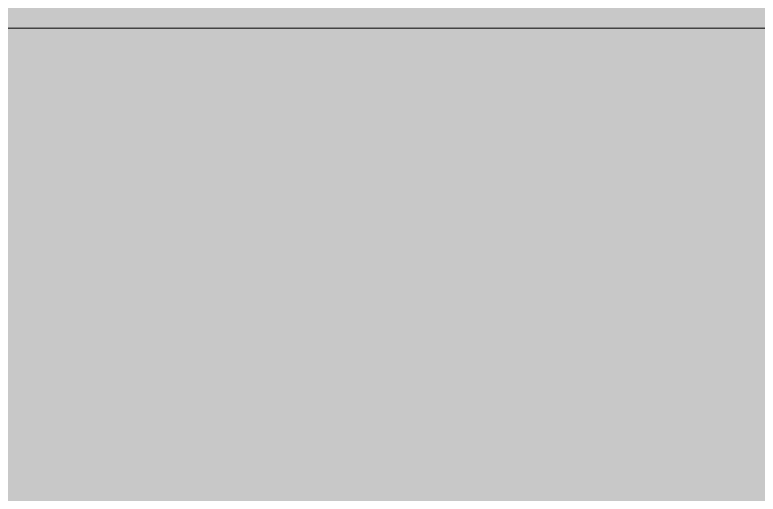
# Model space of a CAD drawing. Header units: inches. Extents: x 1822 to 8392, y -297 to 673.
# Drawn here: x 3593.931 to 3595.818, y 347.568 to 348.784 of the extents above; entities that cross this region are included whole.
import ezdxf

# ---------------------------------------------------------------- set-up
doc = ezdxf.new("R2010")
doc.units = ezdxf.units.IN
doc.header["$MEASUREMENT"] = 0
doc.layers.add('A-WALL-2', color=113, linetype='Continuous', lineweight=9)

# ---------------------------------------------------------------- blocks, each defined once
blk = doc.blocks.new('Basic Wall _ EXT - FIBER CEMENT - LARGE - ___-2162455-BUILDING ELEVATION - EAST')
at = {"layer": 'A-WALL-2'}
h = blk.add_hatch(color=256, dxfattribs=at)
h.paths.add_polyline_path([(3860.0121, 348.751), (3860.9737, 348.751), (3859.9224, 348.8167), (3713.4987, 348.8167), (3713.4987, 348.751), (3859.8935, 348.751)], flags=0)
h.paths.add_polyline_path([(2068.4237, 348.751), (2675.9487, 348.795), (2675.9487, 348.8167), (2068.4237, 348.8167), (2067.6737, 348.751)], flags=0)
h.paths.add_polyline_path([(3712.7487, 348.751), (3712.7487, 348.8167), (3598.2987, 348.8167), (3598.2987, 348.751), (3711.7147, 348.751)], flags=0)
h.paths.add_polyline_path([(3596.2728, 348.751), (3597.5487, 348.751), (3597.5487, 348.8167), (3060.6987, 348.8167), (3060.6987, 348.751), (3595.2112, 348.751)], flags=0)
h.paths.add_polyline_path([(2676.6987, 348.751), (2791.1487, 348.751), (2791.1487, 348.8167), (2676.6987, 348.7938)], flags=0)
h.paths.add_polyline_path([(2791.8987, 348.751), (2944.7487, 348.751), (2944.7487, 348.8167), (2791.8987, 348.8167)], flags=0)
h.paths.add_polyline_path([(2945.4987, 348.751), (3059.9487, 348.751), (3059.9487, 348.8167), (2945.4987, 348.8167)], flags=0)
h = blk.add_hatch(color=256, dxfattribs=at)
h.paths.add_polyline_path([(3859.6589, 347.501), (3860.9737, 347.501), (3860.9737, 348.751), (3713.4987, 348.751), (3713.4987, 347.501), (3859.3424, 347.501)], flags=0)
h.paths.add_polyline_path([(2067.6737, 347.501), (2675.9487, 347.501), (2675.9487, 348.751), (2067.6737, 348.751)], flags=0)
h.paths.add_polyline_path([(3712.7487, 347.501), (3712.7487, 348.751), (3598.2987, 348.751), (3598.2987, 347.501), (3711.7147, 347.501)], flags=0)
h.paths.add_polyline_path([(3596.1863, 347.501), (3597.5487, 347.501), (3597.5487, 348.751), (3060.6987, 348.751), (3060.6987, 347.501), (3595.2112, 347.501)], flags=0)
h.paths.add_polyline_path([(2676.6987, 347.501), (2791.1487, 347.501), (2791.1487, 348.751), (2676.6987, 348.751), (2676.6987, 348.5)], flags=0)
h.paths.add_polyline_path([(2791.8987, 347.501), (2944.7487, 347.501), (2944.7487, 348.751), (2791.8987, 348.751), (2791.8987, 348.2476)], flags=0)
h.paths.add_polyline_path([(3058.5863, 347.501), (3059.9487, 347.501), (3059.9487, 348.751), (2945.4987, 348.751), (2945.4987, 347.501), (3058.1064, 347.501)], flags=0)
blk.add_line((3060.6987, 348.751), (3597.5511, 348.751), dxfattribs=at)

msp = doc.modelspace()

# ---------------------------------------------------------------- block references
at = {"layer": 'A-WALL-2'}
msp.add_blockref('Basic Wall _ EXT - FIBER CEMENT - LARGE - ___-2162455-BUILDING ELEVATION - EAST', (0, 0), dxfattribs=at)

doc.saveas('drawing.dxf')
